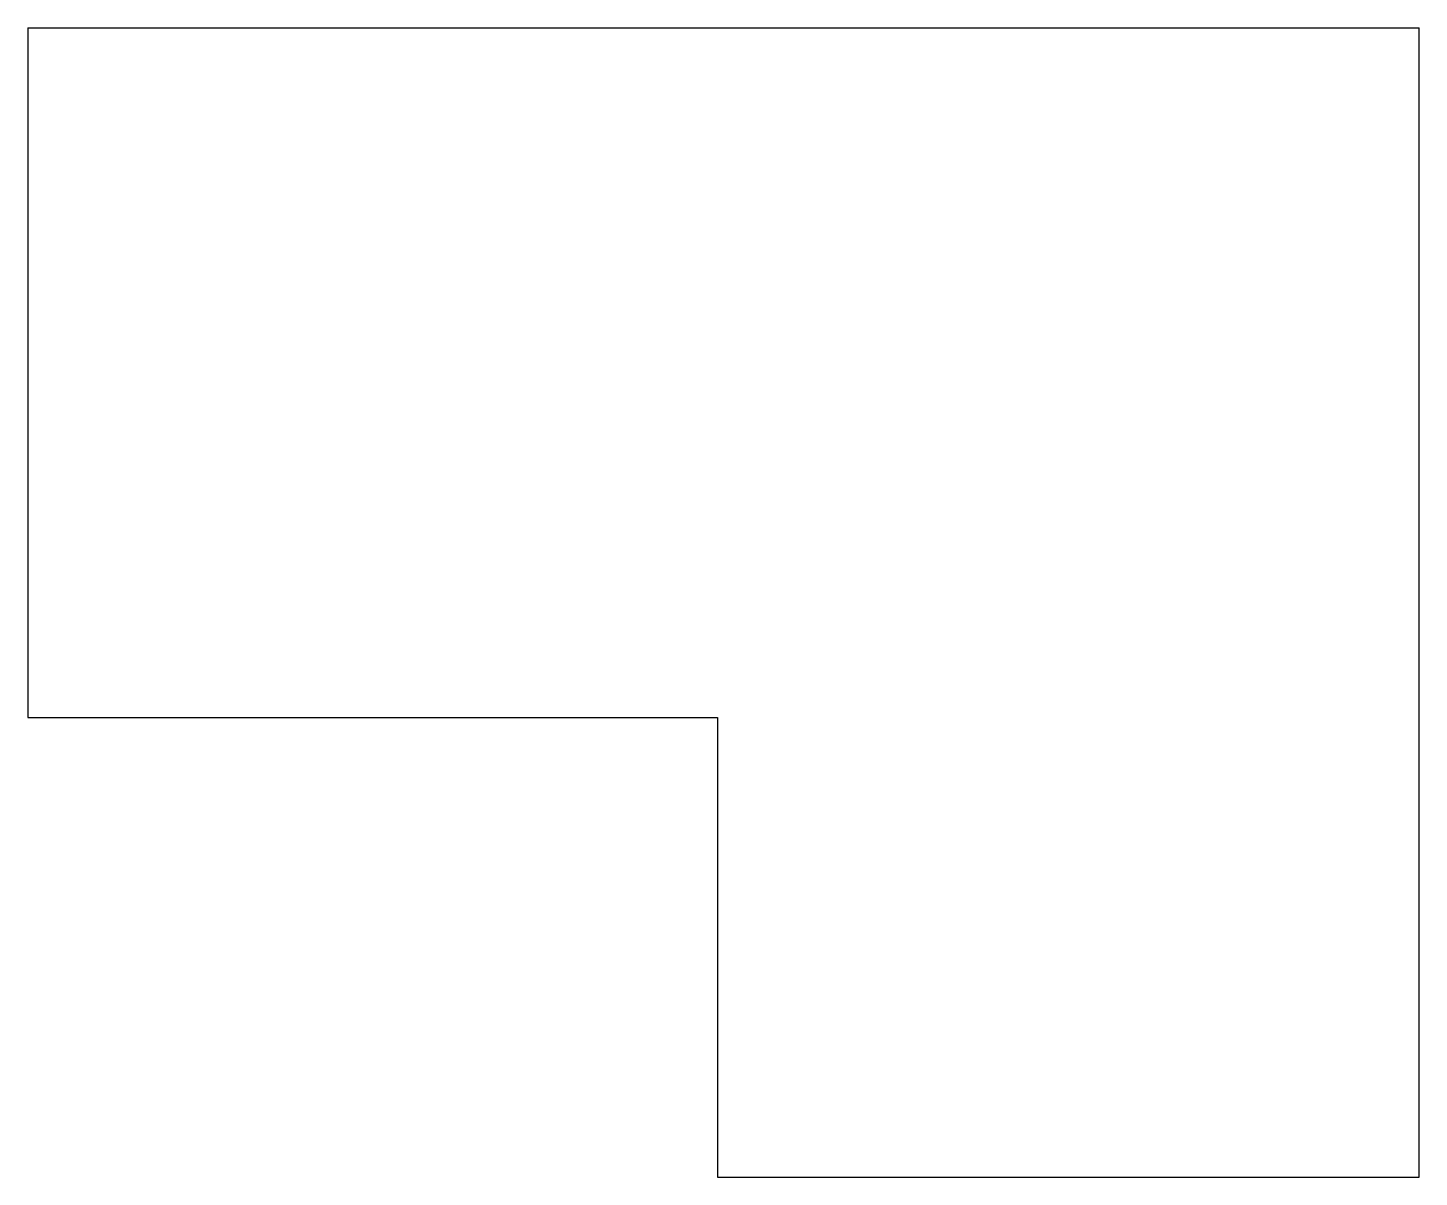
# Model space of a CAD drawing. Header units: millimetres. Extents: x -10 to 105, y -10 to 86.
import ezdxf

# ---------------------------------------------------------------- set-up
doc = ezdxf.new("R2010")
doc.units = ezdxf.units.MM

msp = doc.modelspace()

# ---------------------------------------------------------------- linework, layer by layer
for p, q in [((-10, 85.5), (105, 85.5)), ((-10, 85.5), (-10, 28.5)), ((105, -9.5), (105, 85.5)), ((-10, 28.5), (47, 28.5)), ((47, 28.5), (47, -9.5)), ((47, -9.5), (105, -9.5))]:
    msp.add_line(p, q)

doc.saveas('drawing.dxf')
